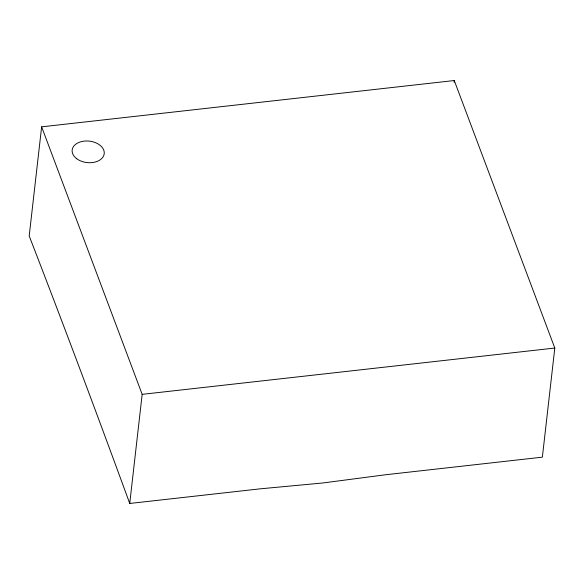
<?xml version="1.0" encoding="UTF-8"?>
<svg xmlns="http://www.w3.org/2000/svg" width="584" height="584" viewBox="0 0 584 584"><rect width="100%" height="100%" fill="white"/><g stroke="black" fill="none" stroke-linecap="round" stroke-linejoin="round"><path stroke-width="0.88" d="M41.632 126.837L29.2 235.958C63.605 324.792 97.01 414.005 129.736 503.466L260.26 488.823L322.762 482.99L385.301 474.785L542.368 457.162L554.8 348.042L454.264 80.534L41.632 126.837L142.167 394.346L129.736 503.466M454.06 82.337L454.264 80.534M142.167 394.346L554.8 348.042M76.73 158.738A16.14 10.797 6.5 0 0 103.689 155.716A16.14 10.797 6.5 0 0 84.154 141.116A16.14 10.797 6.5 0 0 76.73 158.738"/></g></svg>
